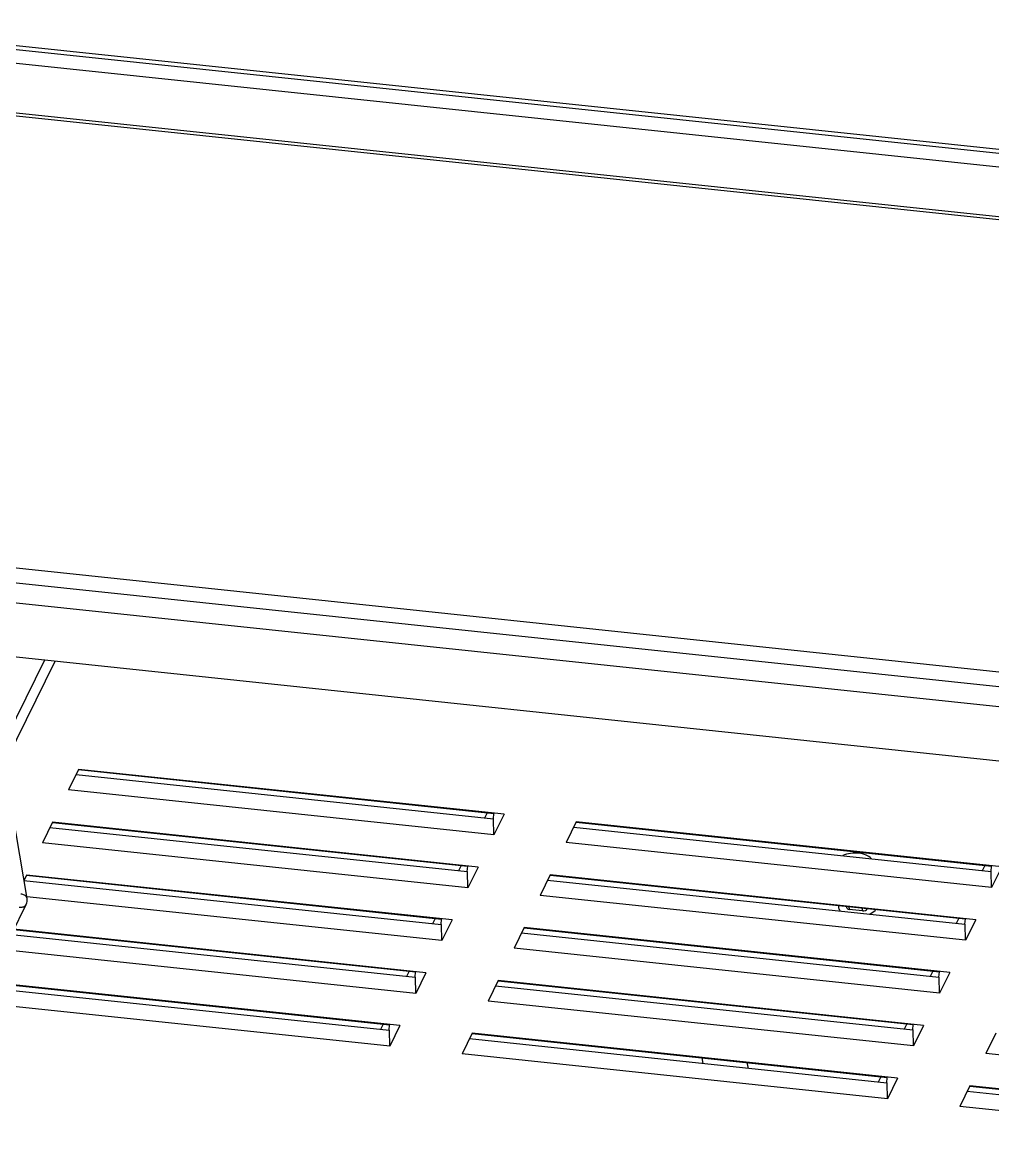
# Model space of a CAD drawing. Header units: millimetres. Extents: x 10368 to 13229, y -13270 to -11269.
# Drawn here: x 12906.8 to 13009.3, y -12425.1 to -12305.8 of the extents above; entities that cross this region are included whole.
import ezdxf

# ---------------------------------------------------------------- set-up
doc = ezdxf.new("R2010")
doc.units = ezdxf.units.MM

# ---------------------------------------------------------------- blocks, each defined once
blk = doc.blocks.new('u59')
at = {"color": 7, "linetype": 'Continuous'}
for p, q in [((-486.576, 160.901), (-441.625, 156.152)), ((-487.647, 158.728), (-442.695, 153.978)), ((-442.692, 154.006), (-486.554, 158.64)), ((-442.418, 154.541), (-486.517, 159.201)), ((-489.325, 155.318), (-444.374, 150.569)), ((-442.695, 153.978), (-441.625, 156.152)), ((-435.058, 153.171), (-433.988, 155.345)), ((-433.988, 155.345), (-433.953, 153.647)), ((-433.988, 155.345), (-389.037, 150.596)), ((-435.058, 153.171), (-390.107, 148.422)), ((-433.928, 153.644), (-433.966, 153.084)), ((-390.104, 148.449), (-433.966, 153.084)), ((-389.83, 148.985), (-433.929, 153.644)), ((-433.284, 153.012), (-433.007, 153.575)), ((-419.305, 152.127), (-419.159, 151.519)), ((-414.504, 151.62), (-414.388, 151.015)), ((-445.444, 148.395), (-444.374, 150.569)), ((-390.107, 148.422), (-389.037, 150.596)), ((-437.807, 147.588), (-436.737, 149.762)), ((-436.737, 149.762), (-436.702, 148.064)), ((-436.737, 149.762), (-391.786, 145.013)), ((-382.47, 147.615), (-381.4, 149.789)), ((-381.4, 149.789), (-381.365, 148.091)), ((-381.4, 149.789), (-337.807, 145.183)), ((-436.677, 148.061), (-436.715, 147.501)), ((-392.578, 143.402), (-436.678, 148.061)), ((-436.033, 147.429), (-435.756, 147.992)), ((-381.34, 148.088), (-381.377, 147.528)), ((-338.658, 143.578), (-381.34, 148.088)), ((-380.696, 147.455), (-380.419, 148.019)), ((-437.807, 147.588), (-392.856, 142.839)), ((-392.853, 142.866), (-436.715, 147.501)), ((-382.47, 147.615), (-338.935, 143.015)), ((-338.922, 143.042), (-381.377, 147.527)), ((-392.856, 142.839), (-391.786, 145.013)), ((-337.999, 144.917), (-342.98, 134.8)), ((-440.556, 142.005), (-439.486, 144.179)), ((-439.486, 144.179), (-394.534, 139.43)), ((-439.486, 144.179), (-439.451, 142.481)), ((-385.219, 142.032), (-384.149, 144.206)), ((-384.149, 144.206), (-384.114, 142.508)), ((-384.149, 144.206), (-340.614, 139.606)), ((-440.556, 142.005), (-395.605, 137.256)), ((-439.426, 142.478), (-439.464, 141.918)), ((-395.327, 137.819), (-439.426, 142.478)), ((-438.782, 141.846), (-438.505, 142.409)), ((-385.219, 142.032), (-341.684, 137.432)), ((-384.089, 142.505), (-384.126, 141.945)), ((-341.671, 137.459), (-384.126, 141.944)), ((-341.406, 137.995), (-384.089, 142.505)), ((-383.445, 141.872), (-383.167, 142.436)), ((-395.602, 137.283), (-439.464, 141.918)), ((-443.305, 136.422), (-442.235, 138.596)), ((-442.235, 138.596), (-442.2, 136.898)), ((-442.235, 138.596), (-397.283, 133.847)), ((-395.605, 137.256), (-394.534, 139.43)), ((-387.968, 136.449), (-386.898, 138.623)), ((-386.898, 138.623), (-386.863, 136.925)), ((-386.898, 138.623), (-343.034, 133.988)), ((-443.305, 136.422), (-398.354, 131.673)), ((-442.175, 136.895), (-442.213, 136.335)), ((-398.351, 131.7), (-442.213, 136.335)), ((-398.076, 132.236), (-442.175, 136.895)), ((-441.531, 136.263), (-441.254, 136.826)), ((-387.968, 136.449), (-343.016, 131.7)), ((-386.838, 136.922), (-386.875, 136.362)), ((-343.013, 131.727), (-386.875, 136.361)), ((-342.739, 132.263), (-386.838, 136.922)), ((-386.194, 136.289), (-385.916, 136.853)), ((-431.274, 135.179), (-431.344, 135.491)), ((-431.344, 135.491), (-429.946, 135.344)), ((-429.888, 135.033), (-429.946, 135.344)), ((-429.683, 135.161), (-429.702, 135.041)), ((-582.612, 134.128), (-328.567, 107.287)), ((-398.354, 131.673), (-397.283, 133.847)), ((-343.069, 134.193), (-341.524, 125.02)), ((-446.054, 130.839), (-444.984, 133.013)), ((-444.984, 133.013), (-444.949, 131.315)), ((-444.984, 133.013), (-400.032, 128.264)), ((-390.717, 130.866), (-389.647, 133.04)), ((-389.647, 133.04), (-389.611, 131.342)), ((-389.647, 133.04), (-344.695, 128.29)), ((-444.924, 131.312), (-444.962, 130.752)), ((-400.825, 126.653), (-444.924, 131.312)), ((-444.28, 130.68), (-444.003, 131.243)), ((-389.587, 131.339), (-389.624, 130.779)), ((-345.488, 126.68), (-389.587, 131.339)), ((-388.943, 130.706), (-388.665, 131.27)), ((-343.016, 131.7), (-342.742, 132.256)), ((-446.054, 130.839), (-401.103, 126.09)), ((-401.1, 126.117), (-444.961, 130.752)), ((-390.717, 130.866), (-345.765, 126.117)), ((-345.762, 126.144), (-389.624, 130.778)), ((-331.261, 101.815), (-585.306, 128.657)), ((-401.103, 126.09), (-400.032, 128.264)), ((-345.765, 126.117), (-344.695, 128.29)), ((-585.559, 126.6), (-331.514, 99.758)), ((-393.466, 125.283), (-392.396, 127.457)), ((-392.396, 127.457), (-392.36, 125.759)), ((-392.396, 127.457), (-347.444, 122.707)), ((-393.466, 125.283), (-348.514, 120.534)), ((-392.336, 125.756), (-392.373, 125.196)), ((-348.237, 121.097), (-392.336, 125.756)), ((-391.692, 125.123), (-391.414, 125.687)), ((-583.797, 124.843), (-332.668, 98.309)), ((-348.511, 120.561), (-392.373, 125.195)), ((-345.993, 109.128), (-338.519, 124.307)), ((-344.897, 109.012), (-337.423, 124.191)), ((-348.514, 120.534), (-347.444, 122.707)), ((-320.647, 48.926), (-569.906, 75.262)), ((-569.744, 75.59), (-320.486, 49.254)), ((-572.024, 70.269), (-320.896, 43.736)), ((-573.12, 68.938), (-319.075, 42.097)), ((-572.804, 68.48), (-318.759, 41.638))]:
    blk.add_line(p, q, dxfattribs=at)
blk.add_arc((-342.083, 134.359), 1, 153.7847, 189.5618, dxfattribs=at)
for centre, ratio, start_param, end_param in [((-431.474, 135.229), 0.6444528, 1.0992014, 2.6696931), ((-430.075, 135.081), 0.6441349, -0.0166277, 1.0984645)]:
    blk.add_ellipse(centre, major_axis=(0.391, 0.084), ratio=ratio, start_param=start_param, end_param=end_param, dxfattribs=at)
for points, start_tangent, end_tangent in [([(-432.051, 135.834), (-432.677, 135.432), (-432.768, 135.349)], (-0.9049038, -0.4256161), (-0.7171307, -0.6969387)), ([(-428.823, 135.156), (-428.987, 135.509)], (-0.2399741, 0.9707793), (-0.5822909, 0.8129805)), ([(-428.797, 134.919), (-428.8, 135.023), (-428.823, 135.156)], (0.0203426, 0.9997931), (-0.2399741, 0.9707793)), ([(-342.244, 135.106), (-342.444, 135.11), (-342.627, 135.076), (-342.784, 135.008), (-342.906, 134.909), (-342.98, 134.8)], (-0.9944646, 0.1050721), (-0.4424872, -0.8967748)), ([(-343.069, 134.193), (-343.068, 134.189), (-343.018, 134.054), (-342.922, 133.934), (-342.784, 133.836), (-342.61, 133.764), (-342.41, 133.722)], (0.1659059, -0.9861416), (0.9920841, -0.1255755)), ([(-432.257, 129.966), (-431.743, 129.594), (-430.966, 129.389), (-430.075, 129.418), (-429.262, 129.651)], (0.6522172, -0.7580321), (0.9213686, 0.38869))]:
    blk.add_spline(points, degree=3, dxfattribs=dict(at, start_tangent=start_tangent, end_tangent=end_tangent))

msp = doc.modelspace()

# ---------------------------------------------------------------- block references
at = {"rotation": 180}
msp.add_blockref('u59', (12564.2, -12264.16), dxfattribs=at)

doc.saveas('drawing.dxf')
